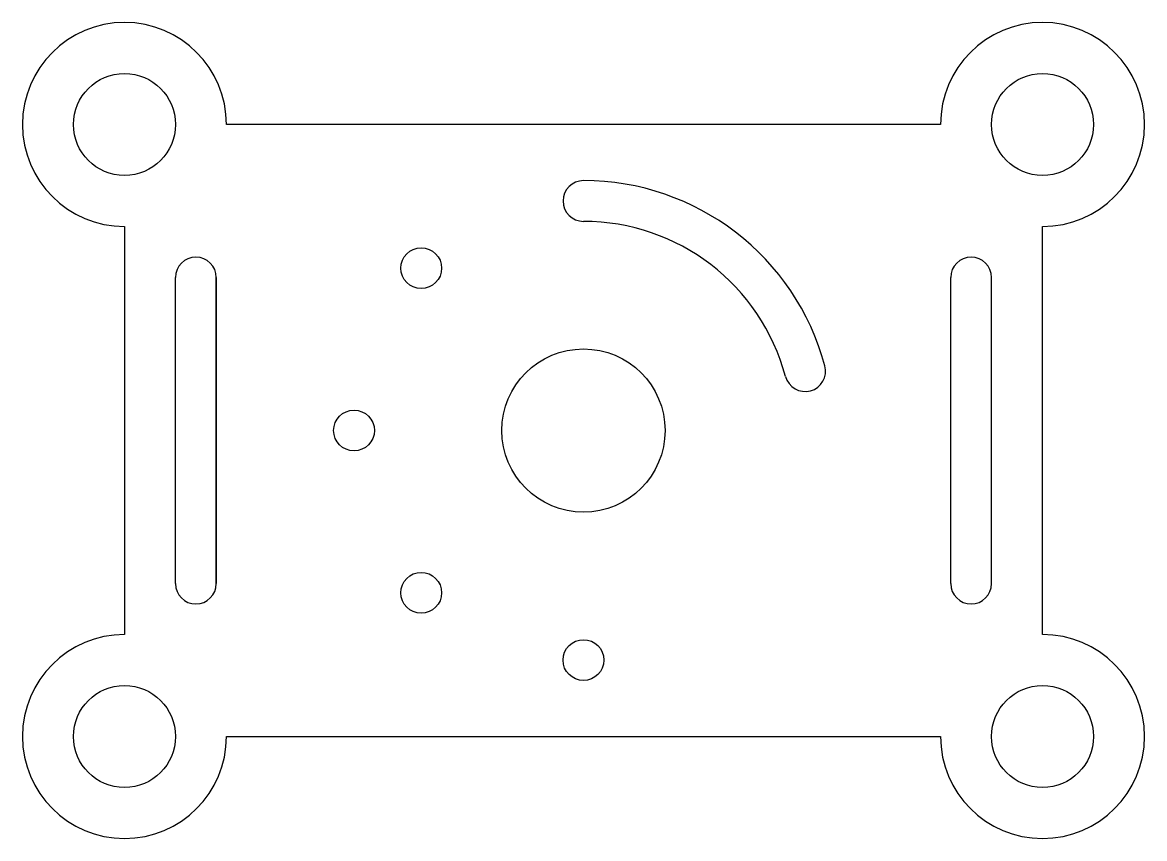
# Model space of a CAD drawing. Header units: centimetres. Extents: x 121 to 260, y 35 to 136.
import ezdxf

# ---------------------------------------------------------------- set-up
doc = ezdxf.new("R2010")
doc.units = ezdxf.units.CM
for name, color, linetype in [('Cerc mare', 4, 'Continuous'), ('Cercuri medii', 3, 'Continuous'), ('Cercuri mici', 2, 'Continuous'), ('Contur', 1, 'Continuous'), ('Ovaluri', 5, 'Continuous'), ('Semicerc', 6, 'Continuous')]:
    doc.layers.add(name, color=color, linetype=linetype)

msp = doc.modelspace()

# ---------------------------------------------------------------- linework, layer by layer
msp.add_line((145.03, 104.28), (145.03, 66.48))
at = {"layer": 'Cerc mare'}
msp.add_circle((190.38, 85.38), 10.08, dxfattribs=at)
at = {"layer": 'Cercuri medii'}
for centre in [(133.69, 123.18), (247.08, 123.18), (133.69, 47.59), (247.08, 47.59)]:
    msp.add_circle(centre, 6.3, dxfattribs=at)
at = {"layer": 'Cercuri mici'}
for centre in [(170.34, 105.43), (162.04, 85.38), (170.34, 65.34), (190.38, 57.03)]:
    msp.add_circle(centre, 2.52, dxfattribs=at)
at = {"layer": 'Contur'}
for p, q in [((234.48, 123.18), (146.29, 123.18)), ((133.69, 110.58), (133.69, 60.18)), ((247.08, 60.18), (247.08, 110.58)), ((146.29, 47.59), (234.48, 47.59))]:
    msp.add_line(p, q, dxfattribs=at)
for centre, start, end in [((133.69, 123.18), 0, 270), ((247.08, 123.18), 270, 180), ((133.69, 47.59), 90, 0), ((247.08, 47.59), 180, 90)]:
    msp.add_arc(centre, 12.6, start, end, dxfattribs=at)
at = {"layer": 'Ovaluri'}
for p, q in [((139.99, 66.48), (139.99, 104.28)), ((145.03, 66.48), (145.03, 104.28)), ((235.74, 66.48), (235.74, 104.28)), ((240.78, 66.48), (240.78, 104.28))]:
    msp.add_line(p, q, dxfattribs=at)
for centre, start, end in [((142.51, 104.28), 360, 180), ((238.26, 104.28), 360, 180), ((142.51, 66.48), 180, 360), ((238.26, 66.48), 180, 360)]:
    msp.add_arc(centre, 2.52, start, end, dxfattribs=at)
at = {"layer": 'Semicerc'}
for centre, radius, start, end in [((190.38, 113.73), 2.52, 90, 270), ((190.38, 85.38), 30.87, 15, 90), ((190.38, 85.38), 25.83, 15, 90), ((217.77, 92.72), 2.52, 195, 15)]:
    msp.add_arc(centre, radius, start, end, dxfattribs=at)

doc.saveas('drawing.dxf')
